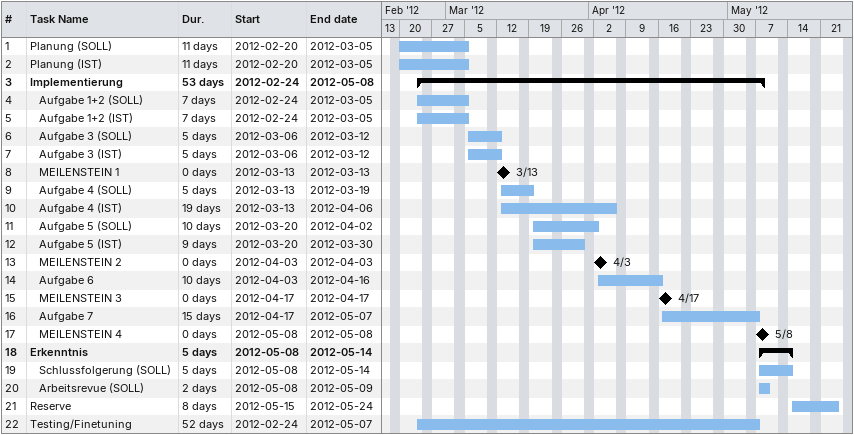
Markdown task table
| ID | Level | Task | Duration | Start | Finish |
|---|---|---|---|---|---|
| 1 | 1 | Planung (SOLL) | 11d | 2012-02-20 | 2012-03-05 |
| 2 | 1 | Planung (IST) | 11d | 2012-02-20 | 2012-03-05 |
| 3 | 1 | **Implementierung** | 53d | 2012-02-24 | 2012-05-08 |
| 4 | 2 | Aufgabe 1+2 (SOLL) | 7d | 2012-02-24 | 2012-03-05 |
| 5 | 2 | Aufgabe 1+2 (IST) | 7d | 2012-02-24 | 2012-03-05 |
| 6 | 2 | Aufgabe 3 (SOLL) | 5d | 2012-03-06 | 2012-03-12 |
| 7 | 2 | Aufgabe 3 (IST) | 5d | 2012-03-06 | 2012-03-12 |
| 8 | 2 | MEILENSTEIN 1 | 0d | 2012-03-13 | 2012-03-13 |
| 9 | 2 | Aufgabe 4 (SOLL) | 5d | 2012-03-13 | 2012-03-19 |
| 10 | 2 | Aufgabe 4 (IST) | 19d | 2012-03-13 | 2012-04-06 |
| 11 | 2 | Aufgabe 5 (SOLL) | 10d | 2012-03-20 | 2012-04-02 |
| 12 | 2 | Aufgabe 5 (IST) | 9d | 2012-03-20 | 2012-03-30 |
| 13 | 2 | MEILENSTEIN 2 | 0d | 2012-04-03 | 2012-04-03 |
| 14 | 2 | Aufgabe 6 | 10d | 2012-04-03 | 2012-04-16 |
| 15 | 2 | MEILENSTEIN 3 | 0d | 2012-04-17 | 2012-04-17 |
| 16 | 2 | Aufgabe 7 | 15d | 2012-04-17 | 2012-05-07 |
| 17 | 2 | MEILENSTEIN 4 | 0d | 2012-05-08 | 2012-05-08 |
| 18 | 1 | **Erkenntnis** | 5d | 2012-05-08 | 2012-05-14 |
| 19 | 2 | Schlussfolgerung (SOLL) | 5d | 2012-05-08 | 2012-05-14 |
| 20 | 2 | Arbeitsrevue (SOLL) | 2d | 2012-05-08 | 2012-05-09 |
| 21 | 1 | Reserve | 8d | 2012-05-15 | 2012-05-24 |
| 22 | 1 | Testing/Finetuning | 52d | 2012-02-24 | 2012-05-07 |
